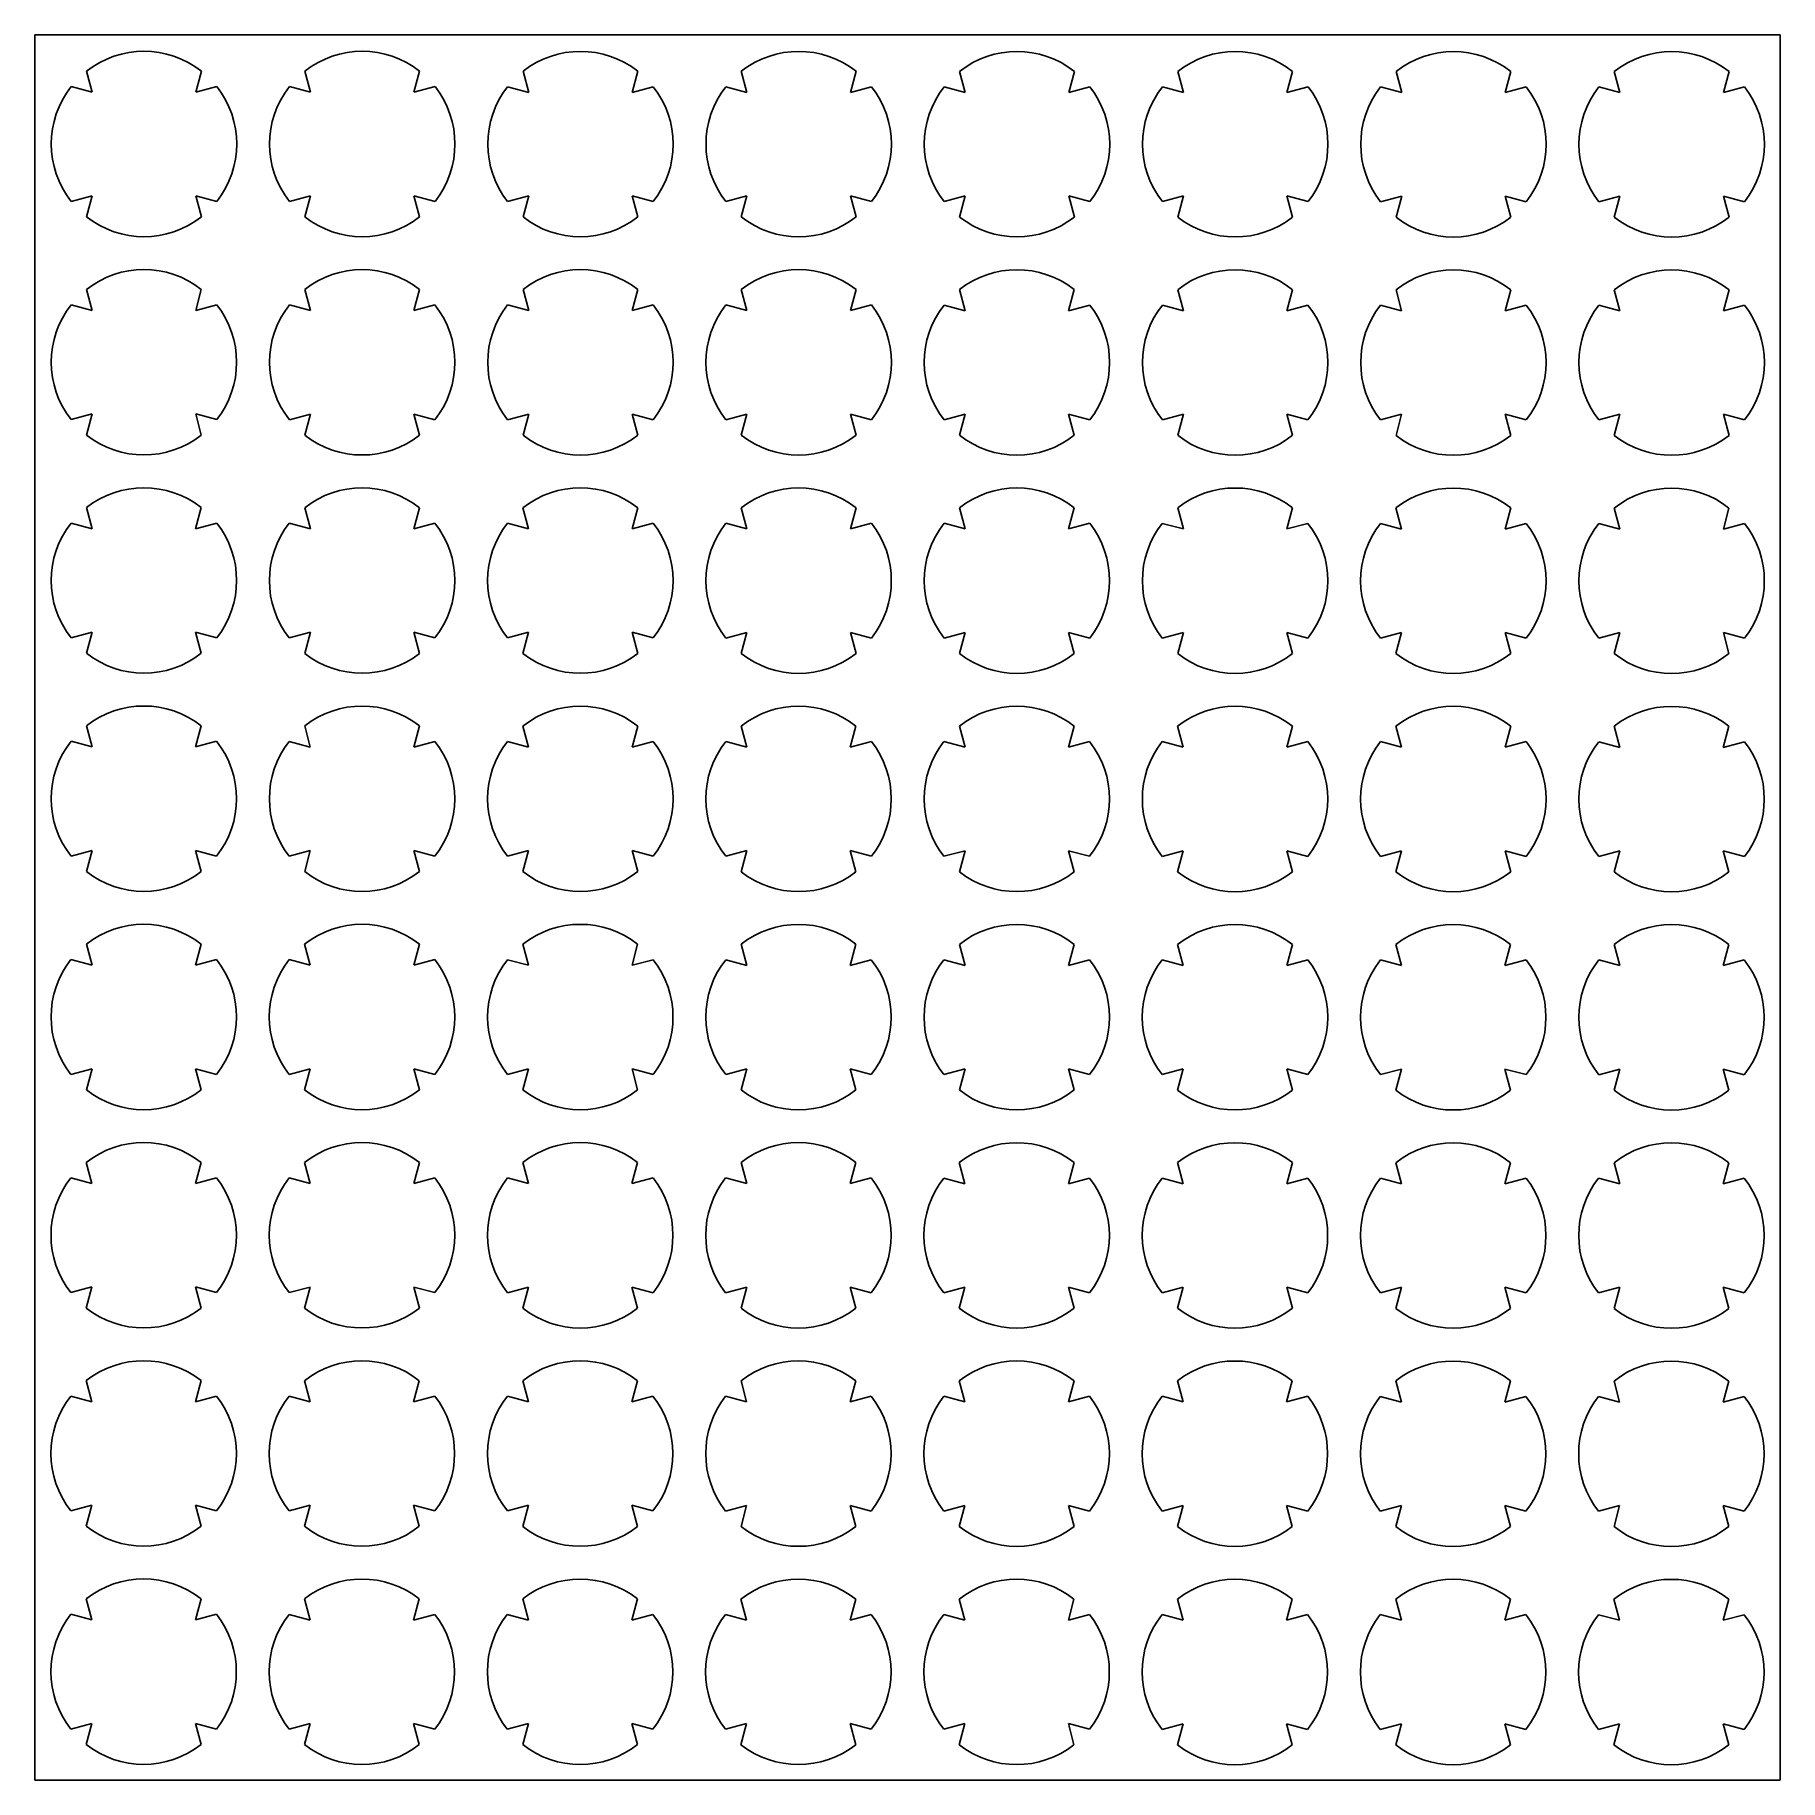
# Model space of a CAD drawing. Extents: x 0 to 64, y -56 to 8.
import ezdxf

# ---------------------------------------------------------------- set-up
doc = ezdxf.new("R2010")
doc.units = 0
doc.layers.add('Shape2DView', color=7, linetype='CONTINUOUS')

msp = doc.modelspace()

# ---------------------------------------------------------------- linework, layer by layer
at = {"layer": 'Shape2DView'}
for p, q in [((0, 8), (64, 8)), ((0, -56), (0, 8)), ((64, 8), (64, -56)), ((2.10243, 5.89757), (1.89538, 6.67031)), ((6.10462, 6.67031), (5.89757, 5.89757)), ((10.106, 5.89567), (9.89895, 6.66841)), ((14.1082, 6.66841), (13.9011, 5.89567)), ((18.1096, 5.89378), (17.9025, 6.66652)), ((22.1118, 6.66652), (21.9047, 5.89378)), ((26.1131, 5.89188), (25.9061, 6.66462)), ((30.1153, 6.66462), (29.9083, 5.89188)), ((34.1167, 5.88999), (33.9097, 6.66273)), ((38.1189, 6.66273), (37.9119, 5.88999)), ((42.1203, 5.88809), (41.9132, 6.66083)), ((46.1225, 6.66083), (45.9154, 5.88809)), ((50.1239, 5.88619), (49.9168, 6.65893)), ((54.1261, 6.65893), (53.919, 5.88619)), ((58.1274, 5.8843), (57.9204, 6.65704)), ((62.1296, 6.65704), (61.9226, 5.8843)), ((1.32969, 6.10462), (2.10243, 5.89757)), ((5.89757, 5.89757), (6.67031, 6.10462)), ((9.33326, 6.10273), (10.106, 5.89567)), ((13.9011, 5.89567), (14.6739, 6.10273)), ((17.3368, 6.10083), (18.1096, 5.89378)), ((21.9047, 5.89378), (22.6775, 6.10083)), ((25.3404, 6.09894), (26.1131, 5.89188)), ((29.9083, 5.89188), (30.681, 6.09894)), ((33.344, 6.09704), (34.1167, 5.88999)), ((37.9119, 5.88999), (38.6846, 6.09704)), ((41.3475, 6.09514), (42.1203, 5.88809)), ((45.9154, 5.88809), (46.6882, 6.09514)), ((49.3511, 6.09325), (50.1239, 5.88619)), ((53.919, 5.88619), (54.6917, 6.09325)), ((57.3547, 6.09135), (58.1274, 5.8843)), ((61.9226, 5.8843), (62.6953, 6.09135)), ((2.10243, 2.10243), (1.32969, 1.89538)), ((1.89538, 1.32969), (2.10243, 2.10243)), ((5.89757, 2.10243), (6.10462, 1.32969)), ((6.67031, 1.89538), (5.89757, 2.10243)), ((10.106, 2.10053), (9.33326, 1.89348)), ((9.89895, 1.32779), (10.106, 2.10053)), ((13.9011, 2.10053), (14.1082, 1.32779)), ((14.6739, 1.89348), (13.9011, 2.10053)), ((18.1096, 2.09864), (17.3368, 1.89158)), ((17.9025, 1.3259), (18.1096, 2.09864)), ((21.9047, 2.09864), (22.1118, 1.3259)), ((22.6775, 1.89158), (21.9047, 2.09864)), ((26.1131, 2.09674), (25.3404, 1.88969)), ((25.9061, 1.324), (26.1131, 2.09674)), ((29.9083, 2.09674), (30.1153, 1.324)), ((30.681, 1.88969), (29.9083, 2.09674)), ((34.1167, 2.09485), (33.344, 1.88779)), ((33.9097, 1.32211), (34.1167, 2.09485)), ((37.9119, 2.09485), (38.1189, 1.32211)), ((38.6846, 1.88779), (37.9119, 2.09485)), ((42.1203, 2.09295), (41.3475, 1.8859)), ((41.9132, 1.32021), (42.1203, 2.09295)), ((45.9154, 2.09295), (46.1225, 1.32021)), ((46.6882, 1.8859), (45.9154, 2.09295)), ((50.1239, 2.09105), (49.3511, 1.884)), ((49.9168, 1.31831), (50.1239, 2.09105)), ((53.919, 2.09105), (54.1261, 1.31831)), ((54.6917, 1.884), (53.919, 2.09105)), ((58.1274, 2.08916), (57.3547, 1.8821)), ((57.9204, 1.31642), (58.1274, 2.08916)), ((61.9226, 2.08916), (62.1296, 1.31642)), ((62.6953, 1.8821), (61.9226, 2.08916)), ((1.32779, -1.89895), (2.10053, -2.106)), ((2.10053, -2.106), (1.89348, -1.33326)), ((6.10273, -1.33326), (5.89567, -2.106)), ((5.89567, -2.106), (6.66841, -1.89895)), ((9.33137, -1.90084), (10.1041, -2.1079)), ((10.1041, -2.1079), (9.89705, -1.33516)), ((14.1063, -1.33516), (13.8992, -2.1079)), ((13.8992, -2.1079), (14.672, -1.90084)), ((17.3349, -1.90274), (18.1077, -2.10979)), ((18.1077, -2.10979), (17.9006, -1.33705)), ((22.1099, -1.33705), (21.9028, -2.10979)), ((21.9028, -2.10979), (22.6756, -1.90274)), ((25.3385, -1.90463), (26.1112, -2.11169)), ((26.1112, -2.11169), (25.9042, -1.33895)), ((30.1134, -1.33895), (29.9064, -2.11169)), ((29.9064, -2.11169), (30.6791, -1.90463)), ((33.3421, -1.90653), (34.1148, -2.11359)), ((34.1148, -2.11359), (33.9078, -1.34085)), ((38.117, -1.34085), (37.91, -2.11359)), ((37.91, -2.11359), (38.6827, -1.90653)), ((41.3456, -1.90843), (42.1184, -2.11548)), ((42.1184, -2.11548), (41.9113, -1.34274)), ((46.1206, -1.34274), (45.9135, -2.11548)), ((45.9135, -2.11548), (46.6863, -1.90843)), ((49.3492, -1.91032), (50.122, -2.11738)), ((50.122, -2.11738), (49.9149, -1.34464)), ((54.1242, -1.34464), (53.9171, -2.11738)), ((53.9171, -2.11738), (54.6898, -1.91032)), ((57.3528, -1.91222), (58.1255, -2.11927)), ((58.1255, -2.11927), (57.9185, -1.34653)), ((62.1277, -1.34653), (61.9207, -2.11927)), ((61.9207, -2.11927), (62.6934, -1.91222)), ((2.10053, -5.90114), (1.32779, -6.1082)), ((1.89348, -6.67388), (2.10053, -5.90114)), ((5.89567, -5.90114), (6.10273, -6.67388)), ((6.66841, -6.1082), (5.89567, -5.90114)), ((10.1041, -5.90304), (9.33137, -6.11009)), ((9.89705, -6.67578), (10.1041, -5.90304)), ((13.8992, -5.90304), (14.1063, -6.67578)), ((14.672, -6.11009), (13.8992, -5.90304)), ((18.1077, -5.90493), (17.3349, -6.11199)), ((17.9006, -6.67767), (18.1077, -5.90493)), ((21.9028, -5.90493), (22.1099, -6.67767)), ((22.6756, -6.11199), (21.9028, -5.90493)), ((26.1112, -5.90683), (25.3385, -6.11388)), ((25.9042, -6.67957), (26.1112, -5.90683)), ((29.9064, -5.90683), (30.1134, -6.67957)), ((30.6791, -6.11388), (29.9064, -5.90683)), ((34.1148, -5.90872), (33.3421, -6.11578)), ((33.9078, -6.68146), (34.1148, -5.90872)), ((37.91, -5.90872), (38.117, -6.68146)), ((38.6827, -6.11578), (37.91, -5.90872)), ((42.1184, -5.91062), (41.3456, -6.11768)), ((41.9113, -6.68336), (42.1184, -5.91062)), ((45.9135, -5.91062), (46.1206, -6.68336)), ((46.6863, -6.11768), (45.9135, -5.91062)), ((50.122, -5.91252), (49.3492, -6.11957)), ((49.9149, -6.68526), (50.122, -5.91252)), ((53.9171, -5.91252), (54.1242, -6.68526)), ((54.6898, -6.11957), (53.9171, -5.91252)), ((58.1255, -5.91441), (57.3528, -6.12147)), ((57.9185, -6.68715), (58.1255, -5.91441)), ((61.9207, -5.91441), (62.1277, -6.68715)), ((62.6934, -6.12147), (61.9207, -5.91441)), ((2.09864, -10.1096), (1.89158, -9.33683)), ((6.10083, -9.33683), (5.89378, -10.1096)), ((10.1022, -10.1115), (9.89515, -9.33873)), ((14.1044, -9.33873), (13.8973, -10.1115)), ((18.1058, -10.1134), (17.8987, -9.34062)), ((22.108, -9.34062), (21.9009, -10.1134)), ((26.1094, -10.1153), (25.9023, -9.34252)), ((30.1115, -9.34252), (29.9045, -10.1153)), ((34.1129, -10.1172), (33.9059, -9.34442)), ((38.1151, -9.34442), (37.9081, -10.1172)), ((42.1165, -10.1191), (41.9094, -9.34631)), ((46.1187, -9.34631), (45.9116, -10.1191)), ((50.1201, -10.1209), (49.913, -9.34821)), ((54.1223, -9.34821), (53.9152, -10.1209)), ((58.1236, -10.1228), (57.9166, -9.3501)), ((62.1258, -9.3501), (61.9188, -10.1228)), ((1.3259, -9.90252), (2.09864, -10.1096)), ((5.89378, -10.1096), (6.66652, -9.90252)), ((9.32947, -9.90441), (10.1022, -10.1115)), ((13.8973, -10.1115), (14.6701, -9.90441)), ((17.333, -9.90631), (18.1058, -10.1134)), ((21.9009, -10.1134), (22.6737, -9.90631)), ((25.3366, -9.90821), (26.1094, -10.1153)), ((29.9045, -10.1153), (30.6772, -9.90821)), ((33.3402, -9.9101), (34.1129, -10.1172)), ((37.9081, -10.1172), (38.6808, -9.9101)), ((41.3438, -9.912), (42.1165, -10.1191)), ((45.9116, -10.1191), (46.6844, -9.912)), ((49.3473, -9.91389), (50.1201, -10.1209)), ((53.9152, -10.1209), (54.6879, -9.91389)), ((57.3509, -9.91579), (58.1236, -10.1228)), ((61.9188, -10.1228), (62.6915, -9.91579)), ((2.09864, -13.9047), (1.3259, -14.1118)), ((1.89158, -14.6775), (2.09864, -13.9047)), ((5.89378, -13.9047), (6.10083, -14.6775)), ((6.66652, -14.1118), (5.89378, -13.9047)), ((10.1022, -13.9066), (9.32947, -14.1137)), ((9.89515, -14.6793), (10.1022, -13.9066)), ((13.8973, -13.9066), (14.1044, -14.6793)), ((14.6701, -14.1137), (13.8973, -13.9066)), ((18.1058, -13.9085), (17.333, -14.1156)), ((17.8987, -14.6812), (18.1058, -13.9085)), ((21.9009, -13.9085), (22.108, -14.6812)), ((22.6737, -14.1156), (21.9009, -13.9085)), ((26.1094, -13.9104), (25.3366, -14.1175)), ((25.9023, -14.6831), (26.1094, -13.9104)), ((29.9045, -13.9104), (30.1115, -14.6831)), ((30.6772, -14.1175), (29.9045, -13.9104)), ((34.1129, -13.9123), (33.3402, -14.1194)), ((33.9059, -14.685), (34.1129, -13.9123)), ((37.9081, -13.9123), (38.1151, -14.685)), ((38.6808, -14.1194), (37.9081, -13.9123)), ((42.1165, -13.9142), (41.3438, -14.1212)), ((41.9094, -14.6869), (42.1165, -13.9142)), ((45.9116, -13.9142), (46.1187, -14.6869)), ((46.6844, -14.1212), (45.9116, -13.9142)), ((50.1201, -13.9161), (49.3473, -14.1231)), ((49.913, -14.6888), (50.1201, -13.9161)), ((53.9152, -13.9161), (54.1223, -14.6888)), ((54.6879, -14.1231), (53.9152, -13.9161)), ((58.1236, -13.918), (57.3509, -14.125)), ((57.9166, -14.6907), (58.1236, -13.918)), ((61.9188, -13.918), (62.1258, -14.6907)), ((62.6915, -14.125), (61.9188, -13.918)), ((1.324, -17.9061), (2.09674, -18.1131)), ((2.09674, -18.1131), (1.88969, -17.3404)), ((6.09894, -17.3404), (5.89188, -18.1131)), ((5.89188, -18.1131), (6.66462, -17.9061)), ((9.32757, -17.908), (10.1003, -18.115)), ((10.1003, -18.115), (9.89326, -17.3423)), ((14.1025, -17.3423), (13.8955, -18.115)), ((13.8955, -18.115), (14.6682, -17.908)), ((17.3311, -17.9099), (18.1039, -18.1169)), ((18.1039, -18.1169), (17.8968, -17.3442)), ((22.1061, -17.3442), (21.899, -18.1169)), ((21.899, -18.1169), (22.6718, -17.9099)), ((25.3347, -17.9118), (26.1075, -18.1188)), ((26.1075, -18.1188), (25.9004, -17.3461)), ((30.1096, -17.3461), (29.9026, -18.1188)), ((29.9026, -18.1188), (30.6753, -17.9118)), ((33.3383, -17.9137), (34.111, -18.1207)), ((34.111, -18.1207), (33.904, -17.348)), ((38.1132, -17.348), (37.9062, -18.1207)), ((37.9062, -18.1207), (38.6789, -17.9137)), ((41.3419, -17.9156), (42.1146, -18.1226)), ((42.1146, -18.1226), (41.9075, -17.3499)), ((46.1168, -17.3499), (45.9097, -18.1226)), ((45.9097, -18.1226), (46.6825, -17.9156)), ((49.3454, -17.9175), (50.1182, -18.1245)), ((50.1182, -18.1245), (49.9111, -17.3518)), ((54.1204, -17.3518), (53.9133, -18.1245)), ((53.9133, -18.1245), (54.686, -17.9175)), ((57.349, -17.9194), (58.1217, -18.1264)), ((58.1217, -18.1264), (57.9147, -17.3537)), ((62.1239, -17.3537), (61.9169, -18.1264)), ((61.9169, -18.1264), (62.6896, -17.9194)), ((2.09674, -21.9083), (1.324, -22.1153)), ((1.88969, -22.681), (2.09674, -21.9083)), ((5.89188, -21.9083), (6.09894, -22.681)), ((6.66462, -22.1153), (5.89188, -21.9083)), ((10.1003, -21.9102), (9.32757, -22.1172)), ((9.89326, -22.6829), (10.1003, -21.9102)), ((13.8955, -21.9102), (14.1025, -22.6829)), ((14.6682, -22.1172), (13.8955, -21.9102)), ((18.1039, -21.9121), (17.3311, -22.1191)), ((17.8968, -22.6848), (18.1039, -21.9121)), ((21.899, -21.9121), (22.1061, -22.6848)), ((22.6718, -22.1191), (21.899, -21.9121)), ((26.1075, -21.914), (25.3347, -22.121)), ((25.9004, -22.6867), (26.1075, -21.914)), ((29.9026, -21.914), (30.1096, -22.6867)), ((30.6753, -22.121), (29.9026, -21.914)), ((34.111, -21.9159), (33.3383, -22.1229)), ((33.904, -22.6886), (34.111, -21.9159)), ((37.9062, -21.9159), (38.1132, -22.6886)), ((38.6789, -22.1229), (37.9062, -21.9159)), ((42.1146, -21.9178), (41.3419, -22.1248)), ((41.9075, -22.6905), (42.1146, -21.9178)), ((45.9097, -21.9178), (46.1168, -22.6905)), ((46.6825, -22.1248), (45.9097, -21.9178)), ((50.1182, -21.9197), (49.3454, -22.1267)), ((49.9111, -22.6924), (50.1182, -21.9197)), ((53.9133, -21.9197), (54.1204, -22.6924)), ((54.686, -22.1267), (53.9133, -21.9197)), ((58.1217, -21.9216), (57.349, -22.1286)), ((57.9147, -22.6943), (58.1217, -21.9216)), ((61.9169, -21.9216), (62.1239, -22.6943)), ((62.6896, -22.1286), (61.9169, -21.9216)), ((2.09485, -26.1167), (1.88779, -25.344)), ((6.09704, -25.344), (5.88999, -26.1167)), ((10.0984, -26.1186), (9.89136, -25.3459)), ((14.1006, -25.3459), (13.8936, -26.1186)), ((18.102, -26.1205), (17.8949, -25.3478)), ((22.1042, -25.3478), (21.8971, -26.1205)), ((26.1056, -26.1224), (25.8985, -25.3497)), ((30.1078, -25.3497), (29.9007, -26.1224)), ((34.1091, -26.1243), (33.9021, -25.3516)), ((38.1113, -25.3516), (37.9043, -26.1243)), ((42.1127, -26.1262), (41.9056, -25.3535)), ((46.1149, -25.3535), (45.9078, -26.1262)), ((50.1163, -26.1281), (49.9092, -25.3554)), ((54.1185, -25.3554), (53.9114, -26.1281)), ((58.1198, -26.13), (57.9128, -25.3572)), ((62.122, -25.3572), (61.915, -26.13)), ((1.32211, -25.9097), (2.09485, -26.1167)), ((5.88999, -26.1167), (6.66273, -25.9097)), ((9.32568, -25.9116), (10.0984, -26.1186)), ((13.8936, -26.1186), (14.6663, -25.9116)), ((17.3292, -25.9135), (18.102, -26.1205)), ((21.8971, -26.1205), (22.6699, -25.9135)), ((25.3328, -25.9153), (26.1056, -26.1224)), ((29.9007, -26.1224), (30.6734, -25.9153)), ((33.3364, -25.9172), (34.1091, -26.1243)), ((37.9043, -26.1243), (38.677, -25.9172)), ((41.34, -25.9191), (42.1127, -26.1262)), ((45.9078, -26.1262), (46.6806, -25.9191)), ((49.3435, -25.921), (50.1163, -26.1281)), ((53.9114, -26.1281), (54.6842, -25.921)), ((57.3471, -25.9229), (58.1198, -26.13)), ((61.915, -26.13), (62.6877, -25.9229)), ((2.09485, -29.9119), (1.32211, -30.1189)), ((1.88779, -30.6846), (2.09485, -29.9119)), ((5.88999, -29.9119), (6.09704, -30.6846)), ((6.66273, -30.1189), (5.88999, -29.9119)), ((10.0984, -29.9137), (9.32568, -30.1208)), ((9.89136, -30.6865), (10.0984, -29.9137)), ((13.8936, -29.9137), (14.1006, -30.6865)), ((14.6663, -30.1208), (13.8936, -29.9137)), ((18.102, -29.9156), (17.3292, -30.1227)), ((17.8949, -30.6884), (18.102, -29.9156)), ((21.8971, -29.9156), (22.1042, -30.6884)), ((22.6699, -30.1227), (21.8971, -29.9156)), ((26.1056, -29.9175), (25.3328, -30.1246)), ((25.8985, -30.6903), (26.1056, -29.9175)), ((29.9007, -29.9175), (30.1078, -30.6903)), ((30.6734, -30.1246), (29.9007, -29.9175)), ((34.1091, -29.9194), (33.3364, -30.1265)), ((33.9021, -30.6922), (34.1091, -29.9194)), ((37.9043, -29.9194), (38.1113, -30.6922)), ((38.677, -30.1265), (37.9043, -29.9194)), ((42.1127, -29.9213), (41.34, -30.1284)), ((41.9056, -30.6941), (42.1127, -29.9213)), ((45.9078, -29.9213), (46.1149, -30.6941)), ((46.6806, -30.1284), (45.9078, -29.9213)), ((50.1163, -29.9232), (49.3435, -30.1303)), ((49.9092, -30.696), (50.1163, -29.9232)), ((53.9114, -29.9232), (54.1185, -30.696)), ((54.6842, -30.1303), (53.9114, -29.9232)), ((58.1198, -29.9251), (57.3471, -30.1322)), ((57.9128, -30.6979), (58.1198, -29.9251)), ((61.915, -29.9251), (62.122, -30.6979)), ((62.6877, -30.1322), (61.915, -29.9251)), ((1.32021, -33.9132), (2.09295, -34.1203)), ((2.09295, -34.1203), (1.8859, -33.3475)), ((6.09514, -33.3475), (5.88809, -34.1203)), ((5.88809, -34.1203), (6.66083, -33.9132)), ((9.32378, -33.9151), (10.0965, -34.1222)), ((10.0965, -34.1222), (9.88947, -33.3494)), ((14.0987, -33.3494), (13.8917, -34.1222)), ((13.8917, -34.1222), (14.6644, -33.9151)), ((17.3274, -33.917), (18.1001, -34.1241)), ((18.1001, -34.1241), (17.893, -33.3513)), ((22.1023, -33.3513), (21.8952, -34.1241)), ((21.8952, -34.1241), (22.668, -33.917)), ((25.3309, -33.9189), (26.1037, -34.126)), ((26.1037, -34.126), (25.8966, -33.3532)), ((30.1059, -33.3532), (29.8988, -34.126)), ((29.8988, -34.126), (30.6715, -33.9189)), ((34.1072, -34.1279), (33.9002, -33.3551)), ((38.1094, -33.3551), (37.9024, -34.1279)), ((42.1108, -34.1298), (41.9038, -33.357)), ((46.113, -33.357), (45.9059, -34.1298)), ((50.1144, -34.1317), (49.9073, -33.3589)), ((54.1166, -33.3589), (53.9095, -34.1317)), ((58.1179, -34.1336), (57.9109, -33.3608)), ((62.1201, -33.3608), (61.9131, -34.1336)), ((33.3345, -33.9208), (34.1072, -34.1279)), ((37.9024, -34.1279), (38.6751, -33.9208)), ((41.3381, -33.9227), (42.1108, -34.1298)), ((45.9059, -34.1298), (46.6787, -33.9227)), ((49.3416, -33.9246), (50.1144, -34.1317)), ((53.9095, -34.1317), (54.6823, -33.9246)), ((57.3452, -33.9265), (58.1179, -34.1336)), ((61.9131, -34.1336), (62.6858, -33.9265)), ((2.09295, -37.9154), (1.32021, -38.1225)), ((1.8859, -38.6882), (2.09295, -37.9154)), ((5.88809, -37.9154), (6.09514, -38.6882)), ((6.66083, -38.1225), (5.88809, -37.9154)), ((10.0965, -37.9173), (9.32378, -38.1244)), ((9.88947, -38.6901), (10.0965, -37.9173)), ((13.8917, -37.9173), (14.0987, -38.6901)), ((14.6644, -38.1244), (13.8917, -37.9173)), ((18.1001, -37.9192), (17.3274, -38.1263)), ((17.893, -38.692), (18.1001, -37.9192)), ((21.8952, -37.9192), (22.1023, -38.692)), ((22.668, -38.1263), (21.8952, -37.9192)), ((26.1037, -37.9211), (25.3309, -38.1282)), ((25.8966, -38.6939), (26.1037, -37.9211)), ((29.8988, -37.9211), (30.1059, -38.6939)), ((30.6715, -38.1282), (29.8988, -37.9211)), ((34.1072, -37.923), (33.3345, -38.1301)), ((33.9002, -38.6957), (34.1072, -37.923)), ((37.9024, -37.923), (38.1094, -38.6957)), ((38.6751, -38.1301), (37.9024, -37.923)), ((42.1108, -37.9249), (41.3381, -38.132)), ((41.9038, -38.6976), (42.1108, -37.9249)), ((45.9059, -37.9249), (46.113, -38.6976)), ((46.6787, -38.132), (45.9059, -37.9249)), ((50.1144, -37.9268), (49.3416, -38.1339)), ((49.9073, -38.6995), (50.1144, -37.9268)), ((53.9095, -37.9268), (54.1166, -38.6995)), ((54.6823, -38.1339), (53.9095, -37.9268)), ((58.1179, -37.9287), (57.3452, -38.1358)), ((57.9109, -38.7014), (58.1179, -37.9287)), ((61.9131, -37.9287), (62.1201, -38.7014)), ((62.6858, -38.1358), (61.9131, -37.9287)), ((2.09105, -42.1239), (1.884, -41.3511)), ((6.09325, -41.3511), (5.88619, -42.1239)), ((10.0946, -42.1258), (9.88757, -41.353)), ((14.0968, -41.353), (13.8898, -42.1258)), ((18.0982, -42.1276), (17.8911, -41.3549)), ((22.1004, -41.3549), (21.8933, -42.1276)), ((26.1018, -42.1295), (25.8947, -41.3568)), ((30.104, -41.3568), (29.8969, -42.1295)), ((34.1053, -42.1314), (33.8983, -41.3587)), ((38.1075, -41.3587), (37.9005, -42.1314)), ((42.1089, -42.1333), (41.9019, -41.3606)), ((46.1111, -41.3606), (45.904, -42.1333)), ((50.1125, -42.1352), (49.9054, -41.3625)), ((54.1147, -41.3625), (53.9076, -42.1352)), ((58.1161, -42.1371), (57.909, -41.3644)), ((62.1182, -41.3644), (61.9112, -42.1371)), ((1.31831, -41.9168), (2.09105, -42.1239)), ((5.88619, -42.1239), (6.65893, -41.9168)), ((9.32189, -41.9187), (10.0946, -42.1258)), ((13.8898, -42.1258), (14.6625, -41.9187)), ((17.3255, -41.9206), (18.0982, -42.1276)), ((21.8933, -42.1276), (22.6661, -41.9206)), ((25.329, -41.9225), (26.1018, -42.1295)), ((29.8969, -42.1295), (30.6696, -41.9225)), ((33.3326, -41.9244), (34.1053, -42.1314)), ((37.9005, -42.1314), (38.6732, -41.9244)), ((41.3362, -41.9263), (42.1089, -42.1333)), ((45.904, -42.1333), (46.6768, -41.9263)), ((49.3397, -41.9282), (50.1125, -42.1352)), ((53.9076, -42.1352), (54.6804, -41.9282)), ((57.3433, -41.9301), (58.1161, -42.1371)), ((61.9112, -42.1371), (62.6839, -41.9301)), ((2.09105, -45.919), (1.31831, -46.1261)), ((1.884, -46.6917), (2.09105, -45.919)), ((5.88619, -45.919), (6.09325, -46.6917)), ((6.65893, -46.1261), (5.88619, -45.919)), ((10.0946, -45.9209), (9.32189, -46.1279)), ((9.88757, -46.6936), (10.0946, -45.9209)), ((13.8898, -45.9209), (14.0968, -46.6936)), ((14.6625, -46.1279), (13.8898, -45.9209)), ((18.0982, -45.9228), (17.3255, -46.1298)), ((17.8911, -46.6955), (18.0982, -45.9228)), ((21.8933, -45.9228), (22.1004, -46.6955)), ((22.6661, -46.1298), (21.8933, -45.9228)), ((26.1018, -45.9247), (25.329, -46.1317)), ((25.8947, -46.6974), (26.1018, -45.9247)), ((29.8969, -45.9247), (30.104, -46.6974)), ((30.6696, -46.1317), (29.8969, -45.9247)), ((34.1053, -45.9266), (33.3326, -46.1336)), ((33.8983, -46.6993), (34.1053, -45.9266)), ((37.9005, -45.9266), (38.1075, -46.6993)), ((38.6732, -46.1336), (37.9005, -45.9266)), ((42.1089, -45.9285), (41.3362, -46.1355)), ((41.9019, -46.7012), (42.1089, -45.9285)), ((45.904, -45.9285), (46.1111, -46.7012)), ((46.6768, -46.1355), (45.904, -45.9285)), ((50.1125, -45.9304), (49.3397, -46.1374)), ((49.9054, -46.7031), (50.1125, -45.9304)), ((53.9076, -45.9304), (54.1147, -46.7031)), ((54.6804, -46.1374), (53.9076, -45.9304)), ((58.1161, -45.9323), (57.3433, -46.1393)), ((57.909, -46.705), (58.1161, -45.9323)), ((61.9112, -45.9323), (62.1182, -46.705)), ((62.6839, -46.1393), (61.9112, -45.9323)), ((2.08916, -50.1274), (1.8821, -49.3547)), ((6.09135, -49.3547), (5.8843, -50.1274)), ((10.0927, -50.1293), (9.88567, -49.3566)), ((14.0949, -49.3566), (13.8879, -50.1293)), ((18.0963, -50.1312), (17.8892, -49.3585)), ((22.0985, -49.3585), (21.8914, -50.1312)), ((26.0999, -50.1331), (25.8928, -49.3604)), ((30.1021, -49.3604), (29.895, -50.1331)), ((34.1034, -50.135), (33.8964, -49.3623)), ((38.1056, -49.3623), (37.8986, -50.135)), ((42.107, -50.1369), (41.9, -49.3642)), ((46.1092, -49.3642), (45.9022, -50.1369)), ((50.1106, -50.1388), (49.9035, -49.3661)), ((54.1128, -49.3661), (53.9057, -50.1388)), ((58.1142, -50.1407), (57.9071, -49.368)), ((62.1163, -49.368), (61.9093, -50.1407)), ((1.31642, -49.9204), (2.08916, -50.1274)), ((5.8843, -50.1274), (6.65704, -49.9204)), ((9.31999, -49.9223), (10.0927, -50.1293)), ((13.8879, -50.1293), (14.6606, -49.9223)), ((17.3236, -49.9242), (18.0963, -50.1312)), ((21.8914, -50.1312), (22.6642, -49.9242)), ((25.3271, -49.9261), (26.0999, -50.1331)), ((29.895, -50.1331), (30.6678, -49.9261)), ((33.3307, -49.928), (34.1034, -50.135)), ((37.8986, -50.135), (38.6713, -49.928)), ((41.3343, -49.9299), (42.107, -50.1369)), ((45.9022, -50.1369), (46.6749, -49.9299)), ((49.3378, -49.9317), (50.1106, -50.1388)), ((53.9057, -50.1388), (54.6785, -49.9317)), ((57.3414, -49.9336), (58.1142, -50.1407)), ((61.9093, -50.1407), (62.682, -49.9336)), ((2.08916, -53.9226), (1.31642, -54.1296)), ((1.8821, -54.6953), (2.08916, -53.9226)), ((5.8843, -53.9226), (6.09135, -54.6953)), ((6.65704, -54.1296), (5.8843, -53.9226)), ((10.0927, -53.9245), (9.31999, -54.1315)), ((9.88567, -54.6972), (10.0927, -53.9245)), ((13.8879, -53.9245), (14.0949, -54.6972)), ((14.6606, -54.1315), (13.8879, -53.9245)), ((18.0963, -53.9264), (17.3236, -54.1334)), ((17.8892, -54.6991), (18.0963, -53.9264)), ((21.8914, -53.9264), (22.0985, -54.6991)), ((22.6642, -54.1334), (21.8914, -53.9264)), ((26.0999, -53.9283), (25.3271, -54.1353)), ((25.8928, -54.701), (26.0999, -53.9283)), ((29.895, -53.9283), (30.1021, -54.701)), ((30.6678, -54.1353), (29.895, -53.9283)), ((34.1034, -53.9302), (33.3307, -54.1372)), ((33.8964, -54.7029), (34.1034, -53.9302)), ((37.8986, -53.9302), (38.1056, -54.7029)), ((38.6713, -54.1372), (37.8986, -53.9302)), ((42.107, -53.932), (41.3343, -54.1391)), ((41.9, -54.7048), (42.107, -53.932)), ((45.9022, -53.932), (46.1092, -54.7048)), ((46.6749, -54.1391), (45.9022, -53.932)), ((50.1106, -53.9339), (49.3378, -54.141)), ((49.9035, -54.7067), (50.1106, -53.9339)), ((53.9057, -53.9339), (54.1128, -54.7067)), ((54.6785, -54.141), (53.9057, -53.9339)), ((58.1142, -53.9358), (57.3414, -54.1429)), ((57.9071, -54.7086), (58.1142, -53.9358)), ((61.9093, -53.9358), (62.1163, -54.7086)), ((62.682, -54.1429), (61.9093, -53.9358)), ((64, -56), (0, -56))]:
    msp.add_line(p, q, dxfattribs=at)
for centre, start, end in [((4, 4), 51.7563, 128.244), ((12.0036, 3.9981), 51.7563, 128.244), ((20.0071, 3.99621), 51.7563, 128.244), ((28.0107, 3.99431), 51.7563, 128.244), ((36.0143, 3.99242), 51.7563, 128.244), ((44.0179, 3.99052), 51.7563, 128.244), ((52.0214, 3.98862), 51.7563, 128.244), ((60.025, 3.98673), 51.7563, 128.244), ((4, 4), 141.756, -141.756), ((4, 4), -38.2437, 38.2437), ((12.0036, 3.9981), 141.756, -141.756), ((12.0036, 3.9981), -38.2437, 38.2437), ((20.0071, 3.99621), 141.756, -141.756), ((20.0071, 3.99621), -38.2437, 38.2437), ((28.0107, 3.99431), 141.756, -141.756), ((28.0107, 3.99431), -38.2437, 38.2437), ((36.0143, 3.99242), 141.756, -141.756), ((36.0143, 3.99242), -38.2437, 38.2437), ((44.0179, 3.99052), 141.756, -141.756), ((44.0179, 3.99052), -38.2437, 38.2437), ((52.0214, 3.98862), 141.756, -141.756), ((52.0214, 3.98862), -38.2437, 38.2437), ((60.025, 3.98673), 141.756, -141.756), ((60.025, 3.98673), -38.2437, 38.2437), ((4, 4), -128.244, -51.7563), ((12.0036, 3.9981), -128.244, -51.7563), ((20.0071, 3.99621), -128.244, -51.7563), ((28.0107, 3.99431), -128.244, -51.7563), ((36.0143, 3.99242), -128.244, -51.7563), ((44.0179, 3.99052), -128.244, -51.7563), ((52.0214, 3.98862), -128.244, -51.7563), ((60.025, 3.98673), -128.244, -51.7563), ((3.9981, -4.00357), 51.7563, 128.244), ((12.0017, -4.00547), 51.7563, 128.244), ((20.0052, -4.00736), 51.7563, 128.244), ((28.0088, -4.00926), 51.7563, 128.244), ((36.0124, -4.01116), 51.7563, 128.244), ((44.016, -4.01305), 51.7563, 128.244), ((52.0195, -4.01495), 51.7563, 128.244), ((60.0231, -4.01684), 51.7563, 128.244), ((3.9981, -4.00357), 141.756, -141.756), ((3.9981, -4.00357), -38.2437, 38.2437), ((12.0017, -4.00547), 141.756, -141.756), ((12.0017, -4.00547), -38.2437, 38.2437), ((20.0052, -4.00736), 141.756, -141.756), ((20.0052, -4.00736), -38.2437, 38.2437), ((28.0088, -4.00926), 141.756, -141.756), ((28.0088, -4.00926), -38.2437, 38.2437), ((36.0124, -4.01116), 141.756, -141.756), ((36.0124, -4.01116), -38.2437, 38.2437), ((44.016, -4.01305), 141.756, -141.756), ((44.016, -4.01305), -38.2437, 38.2437), ((52.0195, -4.01495), 141.756, -141.756), ((52.0195, -4.01495), -38.2437, 38.2437), ((60.0231, -4.01684), 141.756, -141.756), ((60.0231, -4.01684), -38.2437, 38.2437), ((3.9981, -4.00357), -128.244, -51.7563), ((12.0017, -4.00547), -128.244, -51.7563), ((20.0052, -4.00736), -128.244, -51.7563), ((28.0088, -4.00926), -128.244, -51.7563), ((36.0124, -4.01116), -128.244, -51.7563), ((44.016, -4.01305), -128.244, -51.7563), ((52.0195, -4.01495), -128.244, -51.7563), ((60.0231, -4.01684), -128.244, -51.7563), ((3.99621, -12.0071), 51.7563, 128.244), ((11.9998, -12.009), 51.7563, 128.244), ((20.0034, -12.0109), 51.7563, 128.244), ((28.0069, -12.0128), 51.7563, 128.244), ((36.0105, -12.0147), 51.7563, 128.244), ((44.0141, -12.0166), 51.7563, 128.244), ((52.0176, -12.0185), 51.7563, 128.244), ((60.0212, -12.0204), 51.7563, 128.244), ((3.99621, -12.0071), 141.756, -141.756), ((3.99621, -12.0071), -38.2437, 38.2437), ((11.9998, -12.009), 141.756, -141.756), ((11.9998, -12.009), -38.2437, 38.2437), ((20.0034, -12.0109), 141.756, -141.756), ((20.0034, -12.0109), -38.2437, 38.2437), ((28.0069, -12.0128), 141.756, -141.756), ((28.0069, -12.0128), -38.2437, 38.2437), ((36.0105, -12.0147), 141.756, -141.756), ((36.0105, -12.0147), -38.2437, 38.2437), ((44.0141, -12.0166), 141.756, -141.756), ((44.0141, -12.0166), -38.2437, 38.2437), ((52.0176, -12.0185), 141.756, -141.756), ((52.0176, -12.0185), -38.2437, 38.2437), ((60.0212, -12.0204), 141.756, -141.756), ((60.0212, -12.0204), -38.2437, 38.2437), ((3.99621, -12.0071), -128.244, -51.7563), ((11.9998, -12.009), -128.244, -51.7563), ((20.0034, -12.0109), -128.244, -51.7563), ((28.0069, -12.0128), -128.244, -51.7563), ((36.0105, -12.0147), -128.244, -51.7563), ((44.0141, -12.0166), -128.244, -51.7563), ((52.0176, -12.0185), -128.244, -51.7563), ((60.0212, -12.0204), -128.244, -51.7563), ((3.99431, -20.0107), 51.7563, 128.244), ((11.9979, -20.0126), 51.7563, 128.244), ((20.0015, -20.0145), 51.7563, 128.244), ((28.005, -20.0164), 51.7563, 128.244), ((36.0086, -20.0183), 51.7563, 128.244), ((44.0122, -20.0202), 51.7563, 128.244), ((52.0157, -20.0221), 51.7563, 128.244), ((60.0193, -20.024), 51.7563, 128.244), ((3.99431, -20.0107), 141.756, -141.756), ((3.99431, -20.0107), -38.2437, 38.2437), ((11.9979, -20.0126), 141.756, -141.756), ((11.9979, -20.0126), -38.2437, 38.2437), ((20.0015, -20.0145), 141.756, -141.756), ((20.0015, -20.0145), -38.2437, 38.2437), ((28.005, -20.0164), 141.756, -141.756), ((28.005, -20.0164), -38.2437, 38.2437), ((36.0086, -20.0183), 141.756, -141.756), ((36.0086, -20.0183), -38.2437, 38.2437), ((44.0122, -20.0202), 141.756, -141.756), ((44.0122, -20.0202), -38.2437, 38.2437), ((52.0157, -20.0221), 141.756, -141.756), ((52.0157, -20.0221), -38.2437, 38.2437), ((60.0193, -20.024), 141.756, -141.756), ((60.0193, -20.024), -38.2437, 38.2437), ((3.99431, -20.0107), -128.244, -51.7563), ((11.9979, -20.0126), -128.244, -51.7563), ((20.0015, -20.0145), -128.244, -51.7563), ((28.005, -20.0164), -128.244, -51.7563), ((36.0086, -20.0183), -128.244, -51.7563), ((44.0122, -20.0202), -128.244, -51.7563), ((52.0157, -20.0221), -128.244, -51.7563), ((60.0193, -20.024), -128.244, -51.7563), ((3.99242, -28.0143), 51.7563, 128.244), ((11.996, -28.0162), 51.7563, 128.244), ((19.9996, -28.0181), 51.7563, 128.244), ((28.0031, -28.02), 51.7563, 128.244), ((36.0067, -28.0219), 51.7563, 128.244), ((44.0103, -28.0238), 51.7563, 128.244), ((52.0138, -28.0257), 51.7563, 128.244), ((60.0174, -28.0276), 51.7563, 128.244), ((3.99242, -28.0143), 141.756, -141.756), ((3.99242, -28.0143), -38.2437, 38.2437), ((11.996, -28.0162), 141.756, -141.756), ((11.996, -28.0162), -38.2437, 38.2437), ((19.9996, -28.0181), 141.756, -141.756), ((19.9996, -28.0181), -38.2437, 38.2437), ((28.0031, -28.02), 141.756, -141.756), ((28.0031, -28.02), -38.2437, 38.2437), ((36.0067, -28.0219), 141.756, -141.756), ((36.0067, -28.0219), -38.2437, 38.2437), ((44.0103, -28.0238), 141.756, -141.756), ((44.0103, -28.0238), -38.2437, 38.2437), ((52.0138, -28.0257), 141.756, -141.756), ((52.0138, -28.0257), -38.2437, 38.2437), ((60.0174, -28.0276), 141.756, -141.756), ((60.0174, -28.0276), -38.2437, 38.2437), ((3.99242, -28.0143), -128.244, -51.7563), ((11.996, -28.0162), -128.244, -51.7563), ((19.9996, -28.0181), -128.244, -51.7563), ((28.0031, -28.02), -128.244, -51.7563), ((36.0067, -28.0219), -128.244, -51.7563), ((44.0103, -28.0238), -128.244, -51.7563), ((52.0138, -28.0257), -128.244, -51.7563), ((60.0174, -28.0276), -128.244, -51.7563), ((3.99052, -36.0179), 51.7563, 128.244), ((11.9941, -36.0198), 51.7563, 128.244), ((19.9977, -36.0216), 51.7563, 128.244), ((28.0012, -36.0235), 51.7563, 128.244), ((36.0048, -36.0254), 51.7563, 128.244), ((44.0084, -36.0273), 51.7563, 128.244), ((52.0119, -36.0292), 51.7563, 128.244), ((60.0155, -36.0311), 51.7563, 128.244), ((3.99052, -36.0179), 141.756, -141.756), ((3.99052, -36.0179), -38.2437, 38.2437), ((11.9941, -36.0198), 141.756, -141.756), ((11.9941, -36.0198), -38.2437, 38.2437), ((19.9977, -36.0216), 141.756, -141.756), ((19.9977, -36.0216), -38.2437, 38.2437), ((28.0012, -36.0235), 141.756, -141.756), ((28.0012, -36.0235), -38.2437, 38.2437), ((36.0048, -36.0254), 141.756, -141.756), ((36.0048, -36.0254), -38.2437, 38.2437), ((44.0084, -36.0273), 141.756, -141.756), ((44.0084, -36.0273), -38.2437, 38.2437), ((52.0119, -36.0292), 141.756, -141.756), ((52.0119, -36.0292), -38.2437, 38.2437), ((60.0155, -36.0311), 141.756, -141.756), ((60.0155, -36.0311), -38.2437, 38.2437), ((3.99052, -36.0179), -128.244, -51.7563), ((11.9941, -36.0198), -128.244, -51.7563), ((19.9977, -36.0216), -128.244, -51.7563), ((28.0012, -36.0235), -128.244, -51.7563), ((36.0048, -36.0254), -128.244, -51.7563), ((44.0084, -36.0273), -128.244, -51.7563), ((52.0119, -36.0292), -128.244, -51.7563), ((60.0155, -36.0311), -128.244, -51.7563), ((3.98862, -44.0214), 51.7563, 128.244), ((11.9922, -44.0233), 51.7563, 128.244), ((19.9958, -44.0252), 51.7563, 128.244), ((27.9993, -44.0271), 51.7563, 128.244), ((36.0029, -44.029), 51.7563, 128.244), ((44.0065, -44.0309), 51.7563, 128.244), ((52.0101, -44.0328), 51.7563, 128.244), ((60.0136, -44.0347), 51.7563, 128.244), ((3.98862, -44.0214), 141.756, -141.756), ((3.98862, -44.0214), -38.2437, 38.2437), ((11.9922, -44.0233), 141.756, -141.756), ((11.9922, -44.0233), -38.2437, 38.2437), ((19.9958, -44.0252), 141.756, -141.756), ((19.9958, -44.0252), -38.2437, 38.2437), ((27.9993, -44.0271), 141.756, -141.756), ((27.9993, -44.0271), -38.2437, 38.2437), ((36.0029, -44.029), 141.756, -141.756), ((36.0029, -44.029), -38.2437, 38.2437), ((44.0065, -44.0309), 141.756, -141.756), ((44.0065, -44.0309), -38.2437, 38.2437), ((52.0101, -44.0328), 141.756, -141.756), ((52.0101, -44.0328), -38.2437, 38.2437), ((60.0136, -44.0347), 141.756, -141.756), ((60.0136, -44.0347), -38.2437, 38.2437), ((3.98862, -44.0214), -128.244, -51.7563), ((11.9922, -44.0233), -128.244, -51.7563), ((19.9958, -44.0252), -128.244, -51.7563), ((27.9993, -44.0271), -128.244, -51.7563), ((36.0029, -44.029), -128.244, -51.7563), ((44.0065, -44.0309), -128.244, -51.7563), ((52.0101, -44.0328), -128.244, -51.7563), ((60.0136, -44.0347), -128.244, -51.7563), ((3.98673, -52.025), 51.7563, 128.244), ((11.9903, -52.0269), 51.7563, 128.244), ((19.9939, -52.0288), 51.7563, 128.244), ((27.9974, -52.0307), 51.7563, 128.244), ((36.001, -52.0326), 51.7563, 128.244), ((44.0046, -52.0345), 51.7563, 128.244), ((52.0082, -52.0364), 51.7563, 128.244), ((60.0117, -52.0383), 51.7563, 128.244), ((3.98673, -52.025), 141.756, -141.756), ((3.98673, -52.025), -38.2437, 38.2437), ((11.9903, -52.0269), 141.756, -141.756), ((11.9903, -52.0269), -38.2437, 38.2437), ((19.9939, -52.0288), 141.756, -141.756), ((19.9939, -52.0288), -38.2437, 38.2437), ((27.9974, -52.0307), 141.756, -141.756), ((27.9974, -52.0307), -38.2437, 38.2437), ((36.001, -52.0326), 141.756, -141.756), ((36.001, -52.0326), -38.2437, 38.2437), ((44.0046, -52.0345), 141.756, -141.756), ((44.0046, -52.0345), -38.2437, 38.2437), ((52.0082, -52.0364), 141.756, -141.756), ((52.0082, -52.0364), -38.2437, 38.2437), ((60.0117, -52.0383), 141.756, -141.756), ((60.0117, -52.0383), -38.2437, 38.2437), ((3.98673, -52.025), -128.244, -51.7563), ((11.9903, -52.0269), -128.244, -51.7563), ((19.9939, -52.0288), -128.244, -51.7563), ((27.9974, -52.0307), -128.244, -51.7563), ((36.001, -52.0326), -128.244, -51.7563), ((44.0046, -52.0345), -128.244, -51.7563), ((52.0082, -52.0364), -128.244, -51.7563), ((60.0117, -52.0383), -128.244, -51.7563)]:
    msp.add_arc(centre, 3.4, start, end, dxfattribs=at)

doc.saveas('drawing.dxf')
